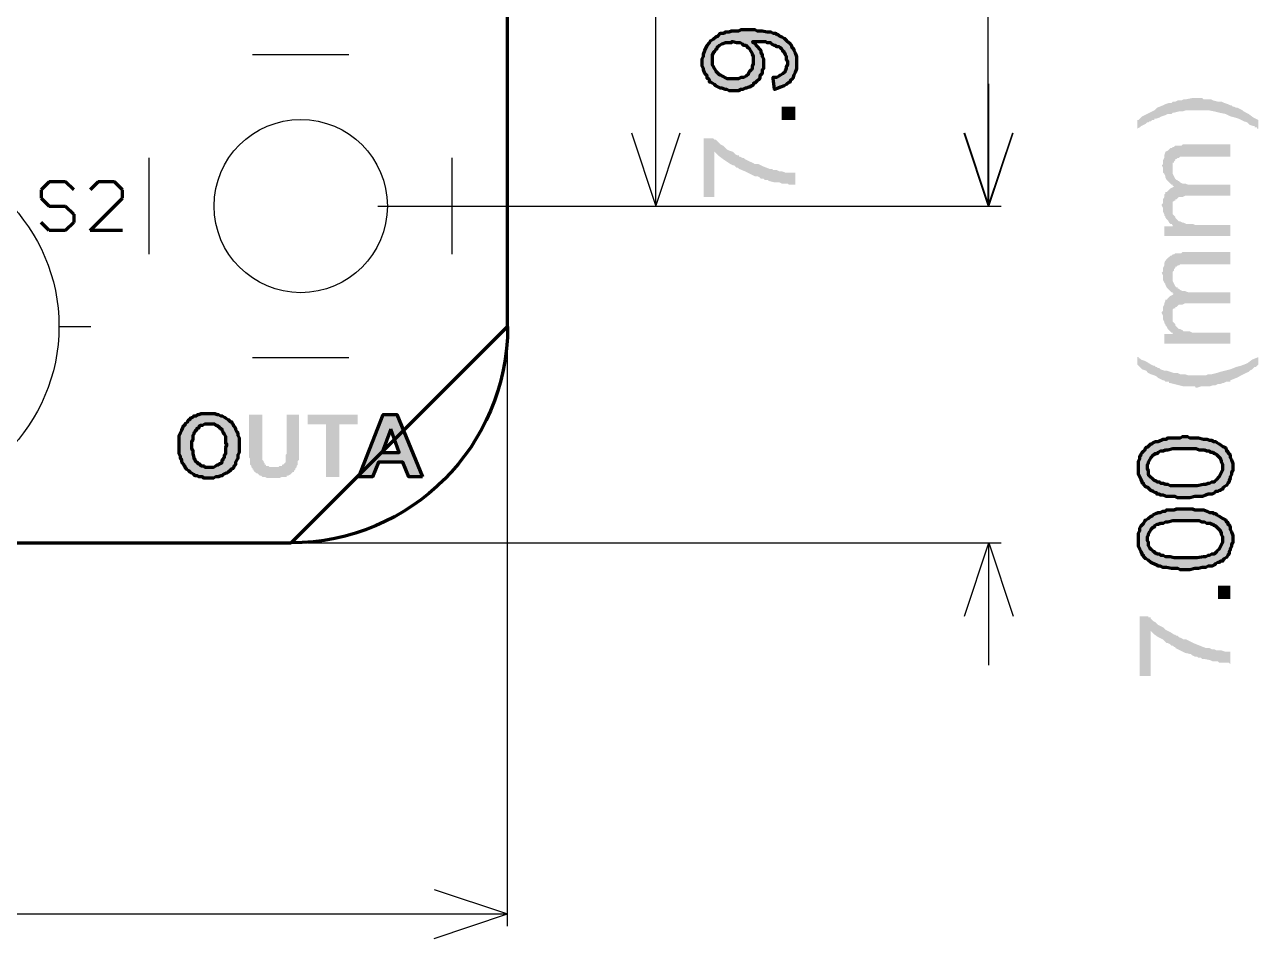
# Model space of a CAD drawing. Header units: millimetres. Extents: x 0.6 to 86.1, y 0.6 to 60.6.
# Drawn here: x 60.41 to 86.05, y 1.98 to 20.96 of the extents above; entities that cross this region are included whole.
import ezdxf

# ---------------------------------------------------------------- set-up
doc = ezdxf.new("R2010")
doc.units = ezdxf.units.MM
doc.layers.add('PDF3_0', color=7, linetype='Continuous')

msp = doc.modelspace()

# ---------------------------------------------------------------- hatches: boundary and pattern name
at = {"layer": 'PDF3_0', "true_color": 0x008000}
h = msp.add_hatch(color=96, dxfattribs=at)
h.paths.add_polyline_path([(74.497, 20.225), (74.497, 20.25), (74.523, 20.301), (74.523, 20.352), (74.548, 20.428), (74.599, 20.53), (74.65, 20.581), (74.676, 20.631), (74.726, 20.657), (74.777, 20.708), (74.828, 20.733), (74.879, 20.784), (74.954, 20.784), (74.98, 20.81), (75.056, 20.81), (75.107, 20.834), (75.26, 20.834), (75.311, 20.86), (75.59, 20.86), (75.641, 20.834), (75.742, 20.834), (75.844, 20.81), (75.92, 20.81), (75.97, 20.784), (76.021, 20.784), (76.047, 20.759), (76.072, 20.759), (76.098, 20.733), (76.148, 20.708), (76.199, 20.682), (76.25, 20.631), (76.301, 20.581), (76.351, 20.53), (76.351, 20.504), (76.402, 20.453), (76.402, 20.428), (76.428, 20.378), (76.453, 20.301), (76.453, 20.047), (76.428, 19.971), (76.402, 19.92), (76.377, 19.844), (76.327, 19.794), (76.327, 19.768), (76.301, 19.768), (76.25, 19.717), (76.199, 19.692), (76.123, 19.666), (76.072, 19.641), (75.996, 19.615), (75.97, 19.844), (75.97, 19.869), (76.047, 19.869), (76.098, 19.895), (76.123, 19.92), (76.174, 19.946), (76.225, 19.997), (76.225, 20.022), (76.25, 20.047), (76.25, 20.098), (76.276, 20.124), (76.276, 20.2), (76.25, 20.225), (76.25, 20.301), (76.225, 20.327), (76.225, 20.352), (76.199, 20.378), (76.199, 20.403), (76.174, 20.403), (76.174, 20.428), (76.148, 20.453), (76.123, 20.479), (76.098, 20.504), (76.047, 20.504), (76.021, 20.53), (75.996, 20.53), (75.945, 20.555), (75.92, 20.581), (75.844, 20.581), (75.818, 20.606), (75.539, 20.606), (75.564, 20.581), (75.59, 20.581), (75.615, 20.53), (75.717, 20.428), (75.717, 20.378), (75.742, 20.352), (75.742, 20.301), (75.767, 20.25), (75.767, 20.047), (75.742, 20.022), (75.742, 19.946), (75.717, 19.92), (75.692, 19.895), (75.692, 19.844), (75.666, 19.818), (75.641, 19.794), (75.59, 19.743), (75.564, 19.743), (75.564, 19.717), (75.539, 19.692), (75.514, 19.692), (75.488, 19.666), (75.463, 19.666), (75.412, 19.641), (75.386, 19.641), (75.335, 19.615), (75.285, 19.615), (75.26, 19.59), (75.056, 19.59), (75.005, 19.615), (74.98, 19.615), (74.903, 19.641), (74.879, 19.641), (74.777, 19.692), (74.751, 19.717), (74.7, 19.743), (74.676, 19.768), (74.65, 19.768), (74.65, 19.818), (74.625, 19.844), (74.599, 19.844), (74.599, 19.895), (74.548, 19.946), (74.523, 20.022), (74.523, 20.047), (74.497, 20.098)])
h.paths.add_polyline_path([(74.7, 20.25), (74.7, 20.2), (74.7, 20.124), (74.726, 20.098), (74.751, 20.047), (74.777, 19.997), (74.853, 19.92), (74.879, 19.92), (74.903, 19.895), (75.005, 19.844), (75.26, 19.844), (75.311, 19.869), (75.361, 19.869), (75.412, 19.895), (75.463, 19.946), (75.463, 19.971), (75.488, 19.997), (75.514, 20.022), (75.539, 20.047), (75.539, 20.098), (75.564, 20.149), (75.564, 20.301), (75.539, 20.352), (75.514, 20.403), (75.488, 20.453), (75.463, 20.479), (75.437, 20.479), (75.437, 20.504), (75.412, 20.53), (75.361, 20.53), (75.335, 20.555), (75.285, 20.581), (75.209, 20.581), (75.132, 20.606), (75.107, 20.606), (75.107, 20.581), (74.98, 20.581), (74.903, 20.555), (74.853, 20.53), (74.802, 20.479), (74.802, 20.453), (74.777, 20.453), (74.751, 20.403), (74.726, 20.378), (74.7, 20.327), (74.7, 20.276)], flags=16)
for points in [[(76.428, 19.26), (76.428, 18.981), (76.148, 18.981), (76.148, 19.26)], [(83.539, 18.981), (83.565, 18.981), (83.59, 19.006), (83.641, 19.057), (83.692, 19.082), (83.743, 19.108), (83.896, 19.184), (83.946, 19.234), (84.073, 19.285), (84.124, 19.311), (84.2, 19.336), (84.251, 19.336), (84.276, 19.362), (84.327, 19.362), (84.378, 19.387), (84.454, 19.387), (84.505, 19.412), (84.556, 19.412), (84.683, 19.437), (84.886, 19.437), (84.912, 19.412), (85.064, 19.412), (85.115, 19.387), (85.216, 19.362), (85.292, 19.362), (85.343, 19.336), (85.419, 19.311), (85.47, 19.285), (85.496, 19.285), (85.521, 19.26), (85.547, 19.26), (85.597, 19.234), (85.622, 19.234), (85.673, 19.209), (85.724, 19.184), (85.75, 19.159), (85.851, 19.108), (85.953, 19.031), (86.054, 18.981), (86.054, 18.802), (86.029, 18.802), (86.029, 18.828), (85.979, 18.828), (85.979, 18.853), (85.953, 18.853), (85.877, 18.879), (85.826, 18.93), (85.75, 18.955), (85.648, 19.006), (85.572, 19.031), (85.47, 19.057), (85.369, 19.108), (85.241, 19.133), (85.14, 19.159), (85.013, 19.184), (84.556, 19.184), (84.48, 19.159), (84.403, 19.159), (84.302, 19.133), (84.276, 19.133), (84.251, 19.108), (84.174, 19.108), (84.124, 19.082), (84.048, 19.057), (83.997, 19.031), (83.921, 19.006), (83.896, 19.006), (83.896, 18.981), (83.845, 18.981), (83.819, 18.955), (83.794, 18.955), (83.768, 18.93), (83.743, 18.93), (83.718, 18.904), (83.616, 18.853), (83.59, 18.828), (83.539, 18.802)], [(74.726, 18.599), (74.751, 18.575), (74.777, 18.575), (74.879, 18.473), (74.929, 18.447), (74.98, 18.396), (75.005, 18.371), (75.056, 18.346), (75.132, 18.32), (75.183, 18.269), (75.234, 18.244), (75.26, 18.244), (75.26, 18.218), (75.285, 18.218), (75.335, 18.193), (75.361, 18.193), (75.386, 18.168), (75.488, 18.117), (75.539, 18.092), (75.59, 18.066), (75.666, 18.066), (75.767, 18.015), (75.895, 17.965), (75.945, 17.965), (75.97, 17.939), (76.047, 17.939), (76.098, 17.914), (76.148, 17.914), (76.225, 17.888), (76.428, 17.888), (76.428, 17.634), (76.301, 17.634), (76.276, 17.66), (76.148, 17.66), (76.098, 17.685), (75.996, 17.685), (75.895, 17.711), (75.869, 17.711), (75.869, 17.736), (75.793, 17.736), (75.767, 17.762), (75.717, 17.762), (75.692, 17.787), (75.641, 17.812), (75.59, 17.812), (75.488, 17.863), (75.386, 17.914), (75.26, 17.965), (75.234, 17.99), (75.209, 17.99), (75.158, 18.041), (75.132, 18.041), (75.082, 18.066), (74.929, 18.168), (74.828, 18.244), (74.751, 18.32), (74.751, 17.38), (74.523, 17.38), (74.523, 18.599)], [(84.073, 18.066), (84.073, 18.092), (84.073, 18.117), (84.073, 18.143), (84.099, 18.193), (84.099, 18.244), (84.124, 18.32), (84.174, 18.346), (84.2, 18.371), (84.225, 18.396), (84.251, 18.396), (84.276, 18.422), (84.302, 18.422), (84.327, 18.447), (84.454, 18.447), (84.48, 18.473), (85.47, 18.473), (85.47, 18.218), (84.429, 18.218), (84.403, 18.193), (84.378, 18.193), (84.352, 18.168), (84.327, 18.168), (84.327, 18.143), (84.302, 18.117), (84.302, 18.092), (84.276, 18.092), (84.276, 17.863), (84.302, 17.812), (84.327, 17.762), (84.352, 17.736), (84.378, 17.736), (84.378, 17.711), (84.403, 17.711), (84.429, 17.685), (84.48, 17.66), (84.531, 17.66), (84.606, 17.634), (85.47, 17.634), (85.47, 17.406), (84.531, 17.406), (84.48, 17.38), (84.403, 17.38), (84.378, 17.355), (84.352, 17.33), (84.327, 17.33), (84.327, 17.304), (84.302, 17.304), (84.276, 17.279), (84.276, 17.025), (84.327, 16.974), (84.327, 16.949), (84.352, 16.923), (84.403, 16.872), (84.429, 16.872), (84.48, 16.847), (84.505, 16.847), (84.556, 16.822), (84.683, 16.822), (84.759, 16.796), (85.47, 16.796), (85.47, 16.567), (84.099, 16.567), (84.099, 16.771), (84.276, 16.771), (84.276, 16.796), (84.251, 16.822), (84.225, 16.822), (84.2, 16.847), (84.174, 16.898), (84.149, 16.923), (84.124, 16.949), (84.124, 16.974), (84.099, 16.999), (84.099, 17.025), (84.073, 17.076), (84.073, 17.152), (84.048, 17.202), (84.048, 17.228), (84.073, 17.253), (84.073, 17.33), (84.099, 17.38), (84.099, 17.431), (84.124, 17.457), (84.124, 17.482), (84.149, 17.482), (84.225, 17.559), (84.276, 17.583), (84.302, 17.609), (84.276, 17.609), (84.276, 17.634), (84.251, 17.634), (84.149, 17.736), (84.124, 17.787), (84.124, 17.812), (84.099, 17.863), (84.073, 17.888), (84.073, 17.99), (84.048, 18.041)], [(84.073, 15.831), (84.073, 15.857), (84.073, 15.908), (84.099, 15.958), (84.099, 16.009), (84.124, 16.06), (84.174, 16.111), (84.2, 16.136), (84.225, 16.161), (84.251, 16.161), (84.276, 16.186), (84.302, 16.186), (84.327, 16.212), (84.454, 16.212), (84.48, 16.237), (85.47, 16.237), (85.47, 15.983), (84.429, 15.983), (84.403, 15.958), (84.378, 15.958), (84.352, 15.933), (84.327, 15.933), (84.327, 15.908), (84.302, 15.882), (84.302, 15.857), (84.276, 15.831), (84.276, 15.628), (84.302, 15.577), (84.327, 15.527), (84.352, 15.501), (84.378, 15.501), (84.378, 15.476), (84.403, 15.476), (84.429, 15.45), (84.48, 15.425), (84.531, 15.425), (84.606, 15.399), (85.47, 15.399), (85.47, 15.171), (84.531, 15.171), (84.48, 15.145), (84.403, 15.145), (84.378, 15.12), (84.352, 15.095), (84.327, 15.095), (84.327, 15.069), (84.302, 15.069), (84.276, 15.044), (84.276, 14.79), (84.327, 14.739), (84.327, 14.714), (84.352, 14.688), (84.403, 14.637), (84.429, 14.637), (84.48, 14.612), (84.505, 14.586), (84.632, 14.586), (84.683, 14.561), (85.47, 14.561), (85.47, 14.332), (84.099, 14.332), (84.099, 14.535), (84.276, 14.535), (84.276, 14.561), (84.251, 14.561), (84.174, 14.637), (84.149, 14.688), (84.124, 14.714), (84.124, 14.739), (84.099, 14.764), (84.099, 14.79), (84.073, 14.841), (84.073, 14.917), (84.048, 14.967), (84.048, 14.993), (84.073, 15.018), (84.073, 15.095), (84.099, 15.145), (84.099, 15.171), (84.124, 15.222), (84.124, 15.247), (84.149, 15.247), (84.225, 15.324), (84.276, 15.348), (84.302, 15.374), (84.276, 15.374), (84.276, 15.399), (84.251, 15.399), (84.149, 15.501), (84.124, 15.551), (84.124, 15.577), (84.099, 15.602), (84.073, 15.653), (84.073, 15.755), (84.048, 15.806)], [(83.539, 14.053), (83.565, 14.053), (83.565, 14.028), (83.59, 14.028), (83.616, 14.002), (83.692, 13.977), (83.743, 13.951), (83.819, 13.901), (83.87, 13.876), (83.896, 13.876), (83.921, 13.85), (83.946, 13.85), (83.971, 13.825), (83.997, 13.825), (84.022, 13.799), (84.099, 13.774), (84.149, 13.774), (84.302, 13.723), (84.378, 13.723), (84.429, 13.698), (84.531, 13.698), (84.606, 13.672), (84.963, 13.672), (85.013, 13.698), (85.089, 13.698), (85.19, 13.723), (85.267, 13.748), (85.369, 13.774), (85.47, 13.799), (85.597, 13.85), (85.699, 13.876), (85.826, 13.926), (85.928, 14.002), (86.054, 14.053), (86.054, 13.901), (86.003, 13.85), (85.979, 13.85), (85.928, 13.799), (85.877, 13.774), (85.851, 13.748), (85.8, 13.723), (85.75, 13.698), (85.597, 13.621), (85.47, 13.57), (85.47, 13.545), (85.394, 13.545), (85.343, 13.519), (85.318, 13.519), (85.267, 13.495), (85.216, 13.495), (85.166, 13.469), (85.115, 13.469), (85.038, 13.444), (84.861, 13.444), (84.784, 13.418), (84.759, 13.418), (84.734, 13.444), (84.505, 13.444), (84.403, 13.469), (84.302, 13.495), (84.2, 13.519), (84.2, 13.545), (84.124, 13.545), (84.099, 13.57), (84.073, 13.57), (83.971, 13.621), (83.946, 13.647), (83.896, 13.672), (83.819, 13.698), (83.768, 13.723), (83.718, 13.774), (83.641, 13.799), (83.539, 13.901)], [(66.115, 12.174), (66.115, 11.92), (66.09, 11.894), (66.09, 11.818), (66.064, 11.793), (66.064, 11.767), (66.04, 11.742), (66.04, 11.716), (66.014, 11.691), (66.014, 11.666), (65.989, 11.666), (65.938, 11.615), (65.887, 11.59), (65.861, 11.59), (65.861, 11.564), (65.76, 11.564), (65.709, 11.539), (65.455, 11.539), (65.405, 11.564), (65.354, 11.564), (65.328, 11.59), (65.303, 11.59), (65.252, 11.641), (65.227, 11.641), (65.201, 11.666), (65.176, 11.691), (65.176, 11.716), (65.15, 11.716), (65.15, 11.742), (65.125, 11.767), (65.125, 11.793), (65.099, 11.818), (65.099, 11.945), (65.074, 11.971), (65.074, 12.86), (65.354, 12.86), (65.354, 11.92), (65.379, 11.894), (65.379, 11.869), (65.405, 11.844), (65.405, 11.818), (65.43, 11.818), (65.43, 11.793), (65.48, 11.793), (65.506, 11.767), (65.683, 11.767), (65.709, 11.793), (65.76, 11.793), (65.76, 11.818), (65.785, 11.818), (65.836, 11.869), (65.836, 12.021), (65.861, 12.047), (65.861, 12.86), (66.115, 12.86)], [(67.335, 12.657), (66.954, 12.657), (66.954, 11.564), (66.675, 11.564), (66.675, 12.657), (66.293, 12.657), (66.293, 12.86), (67.335, 12.86)], [(85.47, 9.304), (85.47, 9.025), (85.216, 9.025), (85.216, 9.304)], [(83.768, 8.668), (83.768, 8.643), (83.819, 8.643), (83.819, 8.618), (83.87, 8.567), (83.921, 8.542), (83.946, 8.516), (83.971, 8.491), (84.073, 8.44), (84.124, 8.39), (84.174, 8.364), (84.225, 8.339), (84.302, 8.288), (84.327, 8.288), (84.352, 8.262), (84.378, 8.262), (84.403, 8.237), (84.454, 8.212), (84.505, 8.186), (84.556, 8.186), (84.606, 8.161), (84.708, 8.11), (84.835, 8.059), (84.963, 8.009), (85.038, 8.009), (85.089, 7.983), (85.14, 7.983), (85.19, 7.958), (85.292, 7.958), (85.369, 7.932), (85.47, 7.932), (85.47, 7.678), (85.445, 7.703), (85.241, 7.703), (85.216, 7.729), (85.115, 7.729), (85.064, 7.754), (84.937, 7.78), (84.886, 7.78), (84.861, 7.805), (84.81, 7.805), (84.784, 7.83), (84.734, 7.83), (84.683, 7.856), (84.657, 7.881), (84.531, 7.907), (84.429, 7.958), (84.327, 8.009), (84.327, 8.033), (84.302, 8.033), (84.276, 8.059), (84.251, 8.059), (84.225, 8.084), (84.174, 8.11), (84.149, 8.11), (84.073, 8.186), (83.971, 8.237), (83.896, 8.288), (83.819, 8.364), (83.819, 7.424), (83.59, 7.424), (83.59, 8.668)]]:
    msp.add_hatch(color=96, dxfattribs=at).paths.add_polyline_path(points, flags=16)
h = msp.add_hatch(color=96, dxfattribs=at)
h.paths.add_polyline_path([(64.261, 12.885), (64.287, 12.885), (64.312, 12.885), (64.363, 12.885), (64.414, 12.86), (64.439, 12.86), (64.49, 12.834), (64.515, 12.834), (64.566, 12.809), (64.592, 12.783), (64.642, 12.758), (64.693, 12.707), (64.719, 12.707), (64.719, 12.682), (64.744, 12.657), (64.744, 12.631), (64.795, 12.58), (64.795, 12.555), (64.821, 12.504), (64.845, 12.479), (64.845, 12.428), (64.871, 12.377), (64.871, 12.072), (64.845, 12.021), (64.845, 11.945), (64.821, 11.92), (64.795, 11.869), (64.795, 11.818), (64.77, 11.793), (64.744, 11.742), (64.693, 11.716), (64.693, 11.691), (64.668, 11.691), (64.642, 11.666), (64.617, 11.641), (64.592, 11.641), (64.541, 11.615), (64.515, 11.59), (64.49, 11.59), (64.439, 11.564), (64.389, 11.564), (64.338, 11.539), (64.134, 11.539), (64.109, 11.564), (64.032, 11.564), (64.008, 11.59), (63.957, 11.59), (63.931, 11.615), (63.88, 11.641), (63.855, 11.666), (63.829, 11.691), (63.779, 11.716), (63.779, 11.742), (63.754, 11.742), (63.754, 11.767), (63.728, 11.793), (63.728, 11.818), (63.677, 11.869), (63.677, 11.92), (63.652, 11.945), (63.652, 11.996), (63.626, 12.047), (63.626, 12.428), (63.652, 12.479), (63.677, 12.529), (63.677, 12.555), (63.703, 12.58), (63.703, 12.606), (63.754, 12.657), (63.754, 12.682), (63.804, 12.707), (63.804, 12.732), (63.829, 12.758), (63.855, 12.758), (63.855, 12.783), (63.906, 12.809), (63.931, 12.834), (63.982, 12.834), (64.008, 12.86), (64.032, 12.86), (64.083, 12.885)])
h.paths.add_polyline_path([(64.236, 12.657), (64.211, 12.657), (64.16, 12.657), (64.109, 12.631), (64.058, 12.631), (64.032, 12.606), (64.032, 12.58), (64.008, 12.58), (63.982, 12.555), (63.982, 12.529), (63.957, 12.529), (63.957, 12.504), (63.931, 12.479), (63.931, 12.453), (63.906, 12.428), (63.906, 12.326), (63.88, 12.3), (63.88, 12.148), (63.906, 12.123), (63.906, 12.047), (63.931, 11.971), (63.931, 11.945), (63.957, 11.92), (63.957, 11.894), (63.982, 11.869), (64.008, 11.869), (64.008, 11.844), (64.032, 11.844), (64.083, 11.793), (64.134, 11.793), (64.16, 11.767), (64.338, 11.767), (64.389, 11.793), (64.414, 11.818), (64.439, 11.818), (64.464, 11.844), (64.49, 11.844), (64.515, 11.869), (64.515, 11.92), (64.541, 11.92), (64.541, 11.945), (64.566, 11.971), (64.566, 12.021), (64.592, 12.047), (64.592, 12.174), (64.617, 12.225), (64.617, 12.25), (64.592, 12.25), (64.592, 12.402), (64.566, 12.453), (64.541, 12.479), (64.541, 12.504), (64.515, 12.529), (64.515, 12.555), (64.49, 12.555), (64.49, 12.58), (64.464, 12.58), (64.464, 12.606), (64.439, 12.606), (64.414, 12.631), (64.389, 12.631), (64.363, 12.657), (64.287, 12.657)], flags=16)
h = msp.add_hatch(color=96, dxfattribs=at)
h.paths.add_polyline_path([(68.681, 11.564), (68.401, 11.564), (68.275, 11.869), (67.766, 11.869), (67.64, 11.564), (67.36, 11.564), (67.868, 12.86), (68.147, 12.86)])
h.paths.add_polyline_path([(68.021, 12.555), (67.843, 12.072), (68.198, 12.072)], flags=16)
h = msp.add_hatch(color=96, dxfattribs=at)
h.paths.add_polyline_path([(83.565, 11.818), (83.565, 11.844), (83.565, 11.894), (83.59, 11.945), (83.59, 11.996), (83.616, 12.021), (83.616, 12.047), (83.641, 12.072), (83.667, 12.097), (83.692, 12.123), (83.718, 12.174), (83.768, 12.199), (83.819, 12.25), (83.845, 12.25), (83.87, 12.276), (83.921, 12.3), (83.971, 12.3), (84.073, 12.351), (84.149, 12.351), (84.174, 12.377), (84.429, 12.377), (84.48, 12.402), (84.581, 12.402), (84.632, 12.377), (84.81, 12.377), (84.912, 12.351), (84.987, 12.351), (85.038, 12.326), (85.089, 12.326), (85.115, 12.3), (85.166, 12.3), (85.19, 12.276), (85.241, 12.25), (85.318, 12.199), (85.369, 12.174), (85.394, 12.123), (85.394, 12.097), (85.419, 12.097), (85.419, 12.072), (85.47, 12.021), (85.47, 11.971), (85.496, 11.92), (85.521, 11.844), (85.521, 11.691), (85.496, 11.666), (85.496, 11.615), (85.47, 11.564), (85.47, 11.539), (85.445, 11.488), (85.445, 11.463), (85.419, 11.437), (85.394, 11.386), (85.343, 11.361), (85.318, 11.335), (85.318, 11.31), (85.292, 11.31), (85.267, 11.284), (85.241, 11.284), (85.216, 11.26), (85.166, 11.26), (85.14, 11.234), (85.089, 11.209), (85.013, 11.209), (84.963, 11.183), (84.886, 11.158), (84.734, 11.158), (84.632, 11.132), (84.378, 11.132), (84.327, 11.158), (84.149, 11.158), (84.073, 11.183), (84.022, 11.183), (83.997, 11.209), (83.946, 11.209), (83.946, 11.234), (83.921, 11.234), (83.87, 11.26), (83.819, 11.284), (83.768, 11.335), (83.718, 11.361), (83.667, 11.412), (83.667, 11.437), (83.641, 11.437), (83.641, 11.463), (83.616, 11.513), (83.565, 11.615), (83.565, 11.793)])
h.paths.add_polyline_path([(83.743, 11.767), (83.743, 11.742), (83.768, 11.691), (83.768, 11.615), (83.896, 11.488), (83.921, 11.488), (83.946, 11.463), (83.997, 11.463), (84.022, 11.437), (84.073, 11.437), (84.124, 11.412), (84.174, 11.412), (84.225, 11.386), (84.784, 11.386), (84.912, 11.412), (84.963, 11.412), (85.013, 11.437), (85.038, 11.437), (85.089, 11.463), (85.14, 11.463), (85.166, 11.488), (85.19, 11.513), (85.241, 11.564), (85.292, 11.666), (85.318, 11.716), (85.318, 11.818), (85.292, 11.869), (85.292, 11.894), (85.267, 11.945), (85.19, 12.021), (85.166, 12.047), (85.14, 12.047), (85.115, 12.072), (85.064, 12.072), (85.038, 12.097), (84.987, 12.097), (84.937, 12.123), (84.835, 12.123), (84.759, 12.148), (84.276, 12.148), (84.174, 12.123), (84.124, 12.123), (84.073, 12.097), (84.022, 12.097), (83.971, 12.072), (83.946, 12.047), (83.896, 12.047), (83.896, 12.021), (83.87, 12.021), (83.819, 11.971), (83.794, 11.92), (83.768, 11.869), (83.768, 11.844), (83.743, 11.818), (83.743, 11.793)], flags=16)
h = msp.add_hatch(color=96, dxfattribs=at)
h.paths.add_polyline_path([(83.565, 10.319), (83.565, 10.37), (83.565, 10.396), (83.59, 10.447), (83.59, 10.497), (83.616, 10.548), (83.667, 10.599), (83.692, 10.65), (83.718, 10.675), (83.768, 10.7), (83.819, 10.751), (83.845, 10.751), (83.87, 10.777), (83.921, 10.802), (83.971, 10.828), (84.022, 10.828), (84.073, 10.853), (84.124, 10.853), (84.149, 10.878), (84.302, 10.878), (84.352, 10.904), (84.683, 10.904), (84.734, 10.878), (84.912, 10.878), (84.987, 10.853), (85.038, 10.828), (85.115, 10.828), (85.115, 10.802), (85.166, 10.802), (85.19, 10.777), (85.241, 10.751), (85.318, 10.7), (85.369, 10.675), (85.394, 10.625), (85.419, 10.625), (85.419, 10.574), (85.445, 10.574), (85.47, 10.523), (85.47, 10.472), (85.496, 10.421), (85.521, 10.345), (85.521, 10.193), (85.496, 10.167), (85.496, 10.116), (85.47, 10.065), (85.47, 10.041), (85.445, 10.015), (85.445, 9.964), (85.419, 9.939), (85.394, 9.888), (85.343, 9.862), (85.318, 9.837), (85.318, 9.812), (85.267, 9.812), (85.241, 9.786), (85.216, 9.786), (85.166, 9.761), (85.14, 9.735), (85.089, 9.71), (85.013, 9.71), (84.963, 9.684), (84.886, 9.684), (84.81, 9.659), (84.734, 9.659), (84.632, 9.634), (84.429, 9.634), (84.378, 9.659), (84.251, 9.659), (84.149, 9.684), (84.073, 9.684), (84.022, 9.71), (83.971, 9.71), (83.946, 9.735), (83.921, 9.735), (83.819, 9.786), (83.768, 9.837), (83.718, 9.862), (83.667, 9.913), (83.667, 9.939), (83.641, 9.939), (83.641, 9.964), (83.616, 10.015), (83.59, 10.065), (83.565, 10.116), (83.565, 10.294)])
h.paths.add_polyline_path([(83.743, 10.268), (83.743, 10.244), (83.768, 10.218), (83.768, 10.142), (83.794, 10.091), (83.819, 10.065), (83.845, 10.041), (83.87, 10.015), (83.896, 10.015), (83.896, 9.99), (83.921, 9.99), (83.946, 9.964), (83.997, 9.964), (84.022, 9.939), (84.073, 9.939), (84.124, 9.913), (84.225, 9.913), (84.302, 9.888), (84.784, 9.888), (84.912, 9.913), (84.963, 9.913), (85.013, 9.939), (85.038, 9.939), (85.089, 9.964), (85.14, 9.964), (85.166, 9.99), (85.19, 10.015), (85.216, 10.041), (85.241, 10.065), (85.318, 10.218), (85.318, 10.319), (85.292, 10.37), (85.292, 10.396), (85.267, 10.447), (85.241, 10.472), (85.19, 10.523), (85.166, 10.548), (85.14, 10.548), (85.115, 10.574), (85.089, 10.574), (85.064, 10.599), (84.987, 10.599), (84.937, 10.625), (84.886, 10.625), (84.835, 10.65), (84.276, 10.65), (84.174, 10.625), (84.124, 10.625), (84.073, 10.599), (84.022, 10.599), (83.971, 10.574), (83.946, 10.574), (83.896, 10.548), (83.896, 10.523), (83.87, 10.523), (83.819, 10.472), (83.794, 10.421), (83.768, 10.37), (83.768, 10.345), (83.743, 10.319), (83.743, 10.294)], flags=16)

# ---------------------------------------------------------------- linework, layer by layer
at = {"layer": 'PDF3_0', "color": 216, "lineweight": 70, "true_color": 0x800080}
for points in [[(70.451, 14.692), (70.451, 45.691)], [(70.451, 14.692), (65.952, 10.193)], [(14.952, 10.193), (65.952, 10.193)]]:
    msp.add_lwpolyline(points, dxfattribs=at)
at = {"layer": 'PDF3_0', "color": 96, "true_color": 0x008000}
for points in [[(80.441, 17.192), (80.441, 22.909)], [(73.532, 17.192), (73.532, 21.152)], [(65.151, 20.342), (67.151, 20.342)], [(80.454, 17.192), (80.454, 19.732)], [(73.025, 18.716), (73.532, 17.192)], [(73.532, 17.192), (74.041, 18.716)], [(79.933, 18.716), (80.441, 17.192)], [(79.945, 18.716), (80.454, 17.192)], [(80.441, 17.192), (80.949, 18.716)], [(80.454, 17.192), (80.961, 18.716)], [(63.002, 16.193), (63.002, 18.192)], [(69.302, 16.193), (69.302, 18.192)], [(67.757, 17.192), (73.786, 17.192)], [(67.757, 17.192), (80.695, 17.192)], [(67.757, 17.192), (80.708, 17.192)], [(61.125, 14.692), (61.786, 14.692)], [(70.451, 2.231), (70.451, 14.337)], [(65.151, 14.043), (67.151, 14.043)], [(66.307, 10.193), (80.708, 10.193)], [(79.945, 8.668), (80.454, 10.193)], [(80.454, 10.193), (80.961, 8.668)], [(80.454, 7.653), (80.454, 10.193)], [(68.928, 2.992), (70.451, 2.484)], [(47.219, 2.484), (70.451, 2.484)], [(68.928, 1.976), (70.451, 2.484)]]:
    msp.add_lwpolyline(points, dxfattribs=at)
at = {"layer": 'PDF3_0', "color": 96, "lineweight": 70, "true_color": 0x008000}
for points in [[(74.497, 20.225), (74.497, 20.25), (74.497, 20.25), (74.523, 20.301), (74.523, 20.352), (74.548, 20.428), (74.599, 20.53), (74.65, 20.581), (74.676, 20.631), (74.726, 20.657), (74.777, 20.708), (74.828, 20.733), (74.879, 20.784), (74.954, 20.784), (74.98, 20.81), (75.056, 20.81), (75.107, 20.834), (75.26, 20.834), (75.311, 20.86), (75.59, 20.86), (75.641, 20.834), (75.742, 20.834), (75.844, 20.81), (75.92, 20.81), (75.97, 20.784), (76.021, 20.784), (76.047, 20.759), (76.072, 20.759), (76.098, 20.733), (76.148, 20.708), (76.199, 20.682), (76.25, 20.631), (76.301, 20.581), (76.351, 20.53), (76.351, 20.504), (76.402, 20.453), (76.402, 20.428), (76.428, 20.378), (76.453, 20.301), (76.453, 20.047), (76.428, 19.971), (76.402, 19.92), (76.377, 19.844), (76.327, 19.794), (76.327, 19.768), (76.301, 19.768), (76.25, 19.717), (76.199, 19.692), (76.123, 19.666), (76.072, 19.641), (75.996, 19.615), (75.97, 19.844), (75.97, 19.869), (76.047, 19.869), (76.098, 19.895), (76.123, 19.92), (76.174, 19.946), (76.225, 19.997), (76.225, 20.022), (76.25, 20.047), (76.25, 20.098), (76.276, 20.124), (76.276, 20.2), (76.25, 20.225), (76.25, 20.301), (76.225, 20.327), (76.225, 20.352), (76.199, 20.378), (76.199, 20.403), (76.174, 20.403), (76.174, 20.428), (76.148, 20.453), (76.123, 20.479), (76.098, 20.504), (76.047, 20.504), (76.021, 20.53), (75.996, 20.53), (75.945, 20.555), (75.92, 20.581), (75.844, 20.581), (75.818, 20.606), (75.539, 20.606), (75.564, 20.581), (75.59, 20.581), (75.615, 20.53), (75.717, 20.428), (75.717, 20.378), (75.742, 20.352), (75.742, 20.301), (75.767, 20.25), (75.767, 20.047), (75.742, 20.022), (75.742, 19.946), (75.717, 19.92), (75.692, 19.895), (75.692, 19.844), (75.666, 19.818), (75.641, 19.794), (75.59, 19.743), (75.564, 19.743), (75.564, 19.717), (75.539, 19.692), (75.514, 19.692), (75.488, 19.666), (75.463, 19.666), (75.412, 19.641), (75.386, 19.641), (75.335, 19.615), (75.285, 19.615), (75.26, 19.59), (75.056, 19.59), (75.005, 19.615), (74.98, 19.615), (74.903, 19.641), (74.879, 19.641), (74.777, 19.692), (74.751, 19.717), (74.7, 19.743), (74.676, 19.768), (74.65, 19.768), (74.65, 19.818), (74.625, 19.844), (74.599, 19.844), (74.599, 19.895), (74.548, 19.946), (74.523, 20.022), (74.523, 20.047), (74.497, 20.098), (74.497, 20.225), (74.497, 20.225)], [(64.261, 12.885), (64.287, 12.885), (64.312, 12.885), (64.363, 12.885), (64.414, 12.86), (64.439, 12.86), (64.49, 12.834), (64.515, 12.834), (64.566, 12.809), (64.592, 12.783), (64.642, 12.758), (64.693, 12.707), (64.719, 12.707), (64.719, 12.682), (64.744, 12.657), (64.744, 12.631), (64.795, 12.58), (64.795, 12.555), (64.821, 12.504), (64.845, 12.479), (64.845, 12.428), (64.871, 12.377), (64.871, 12.072), (64.845, 12.021), (64.845, 11.945), (64.821, 11.92), (64.795, 11.869), (64.795, 11.818), (64.77, 11.793), (64.744, 11.742), (64.693, 11.716), (64.693, 11.691), (64.668, 11.691), (64.642, 11.666), (64.617, 11.641), (64.592, 11.641), (64.541, 11.615), (64.515, 11.59), (64.49, 11.59), (64.439, 11.564), (64.389, 11.564), (64.338, 11.539), (64.134, 11.539), (64.109, 11.564), (64.032, 11.564), (64.008, 11.59), (63.957, 11.59), (63.931, 11.615), (63.88, 11.641), (63.855, 11.666), (63.829, 11.691), (63.779, 11.716), (63.779, 11.742), (63.754, 11.742), (63.754, 11.767), (63.728, 11.793), (63.728, 11.818), (63.677, 11.869), (63.677, 11.92), (63.652, 11.945), (63.652, 11.996), (63.626, 12.047), (63.626, 12.428), (63.652, 12.479), (63.677, 12.529), (63.677, 12.555), (63.703, 12.58), (63.703, 12.606), (63.754, 12.657), (63.754, 12.682), (63.804, 12.707), (63.804, 12.732), (63.829, 12.758), (63.855, 12.758), (63.855, 12.783), (63.906, 12.809), (63.931, 12.834), (63.982, 12.834), (64.008, 12.86), (64.032, 12.86), (64.083, 12.885), (64.261, 12.885), (64.261, 12.885)], [(68.681, 11.564), (68.401, 11.564), (68.275, 11.869), (67.766, 11.869), (67.64, 11.564), (67.36, 11.564), (67.868, 12.86), (68.147, 12.86), (68.681, 11.564)], [(83.565, 11.818), (83.565, 11.844), (83.565, 11.894), (83.59, 11.945), (83.59, 11.996), (83.616, 12.021), (83.616, 12.047), (83.641, 12.072), (83.667, 12.097), (83.692, 12.123), (83.718, 12.174), (83.768, 12.199), (83.819, 12.25), (83.845, 12.25), (83.87, 12.276), (83.921, 12.3), (83.971, 12.3), (84.073, 12.351), (84.149, 12.351), (84.174, 12.377), (84.429, 12.377), (84.48, 12.402), (84.581, 12.402), (84.632, 12.377), (84.81, 12.377), (84.912, 12.351), (84.987, 12.351), (85.038, 12.326), (85.089, 12.326), (85.115, 12.3), (85.166, 12.3), (85.19, 12.276), (85.241, 12.25), (85.318, 12.199), (85.369, 12.174), (85.394, 12.123), (85.394, 12.097), (85.419, 12.097), (85.419, 12.072), (85.47, 12.021), (85.47, 11.971), (85.496, 11.92), (85.521, 11.844), (85.521, 11.691), (85.496, 11.666), (85.496, 11.615), (85.47, 11.564), (85.47, 11.539), (85.445, 11.488), (85.445, 11.463), (85.419, 11.437), (85.394, 11.386), (85.343, 11.361), (85.318, 11.335), (85.318, 11.31), (85.292, 11.31), (85.267, 11.284), (85.241, 11.284), (85.216, 11.26), (85.166, 11.26), (85.14, 11.234), (85.089, 11.209), (85.013, 11.209), (84.963, 11.183), (84.886, 11.158), (84.734, 11.158), (84.632, 11.132), (84.378, 11.132), (84.327, 11.158), (84.149, 11.158), (84.073, 11.183), (84.022, 11.183), (83.997, 11.209), (83.946, 11.209), (83.946, 11.234), (83.921, 11.234), (83.87, 11.26), (83.819, 11.284), (83.768, 11.335), (83.718, 11.361), (83.667, 11.412), (83.667, 11.437), (83.641, 11.437), (83.641, 11.463), (83.616, 11.513), (83.565, 11.615), (83.565, 11.793), (83.565, 11.818)], [(83.565, 10.319), (83.565, 10.37), (83.565, 10.396), (83.59, 10.447), (83.59, 10.497), (83.616, 10.548), (83.667, 10.599), (83.692, 10.65), (83.718, 10.675), (83.768, 10.7), (83.819, 10.751), (83.845, 10.751), (83.87, 10.777), (83.921, 10.802), (83.971, 10.828), (84.022, 10.828), (84.073, 10.853), (84.124, 10.853), (84.149, 10.878), (84.302, 10.878), (84.352, 10.904), (84.683, 10.904), (84.734, 10.878), (84.912, 10.878), (84.987, 10.853), (85.038, 10.828), (85.115, 10.828), (85.115, 10.802), (85.166, 10.802), (85.19, 10.777), (85.241, 10.751), (85.318, 10.7), (85.369, 10.675), (85.394, 10.625), (85.419, 10.625), (85.419, 10.574), (85.445, 10.574), (85.47, 10.523), (85.47, 10.472), (85.496, 10.421), (85.521, 10.345), (85.521, 10.193), (85.496, 10.167), (85.496, 10.116), (85.47, 10.065), (85.47, 10.041), (85.445, 10.015), (85.445, 9.964), (85.419, 9.939), (85.394, 9.888), (85.343, 9.862), (85.318, 9.837), (85.318, 9.812), (85.267, 9.812), (85.241, 9.786), (85.216, 9.786), (85.166, 9.761), (85.14, 9.735), (85.089, 9.71), (85.013, 9.71), (84.963, 9.684), (84.886, 9.684), (84.81, 9.659), (84.734, 9.659), (84.632, 9.634), (84.429, 9.634), (84.378, 9.659), (84.251, 9.659), (84.149, 9.684), (84.073, 9.684), (84.022, 9.71), (83.971, 9.71), (83.946, 9.735), (83.921, 9.735), (83.819, 9.786), (83.768, 9.837), (83.718, 9.862), (83.667, 9.913), (83.667, 9.939), (83.641, 9.939), (83.641, 9.964), (83.616, 10.015), (83.59, 10.065), (83.565, 10.116), (83.565, 10.294), (83.565, 10.319)]]:
    msp.add_lwpolyline(points, close=True, dxfattribs=at)
for points in [[(74.7, 20.25), (74.7, 20.2), (74.7, 20.2), (74.7, 20.124), (74.726, 20.098), (74.751, 20.047), (74.777, 19.997), (74.853, 19.92), (74.879, 19.92), (74.903, 19.895), (75.005, 19.844), (75.26, 19.844), (75.311, 19.869), (75.361, 19.869), (75.412, 19.895), (75.463, 19.946), (75.463, 19.971), (75.488, 19.997), (75.514, 20.022), (75.539, 20.047), (75.539, 20.098), (75.564, 20.149), (75.564, 20.301), (75.539, 20.352), (75.514, 20.403), (75.488, 20.453), (75.463, 20.479), (75.437, 20.479), (75.437, 20.504), (75.412, 20.53), (75.361, 20.53), (75.335, 20.555), (75.285, 20.581), (75.209, 20.581), (75.132, 20.606), (75.107, 20.606), (75.107, 20.581), (74.98, 20.581), (74.903, 20.555), (74.853, 20.53), (74.802, 20.479), (74.802, 20.453), (74.777, 20.453), (74.751, 20.403), (74.726, 20.378), (74.7, 20.327), (74.7, 20.276), (74.7, 20.25)], [(60.925, 17.698), (60.756, 17.528)], [(61.264, 17.698), (60.925, 17.698)], [(61.434, 17.528), (61.264, 17.698)], [(61.941, 17.698), (61.772, 17.528)], [(62.279, 17.698), (61.941, 17.698)], [(62.449, 17.528), (62.279, 17.698)], [(60.756, 17.528), (60.756, 17.359)], [(62.449, 17.359), (62.449, 17.528)], [(60.756, 17.359), (60.925, 17.19)], [(60.925, 17.19), (61.264, 17.19)], [(61.264, 17.19), (61.434, 17.021)], [(61.772, 16.682), (62.449, 17.359)], [(61.434, 17.021), (61.434, 16.851)], [(60.925, 16.682), (60.756, 16.851)], [(61.264, 16.682), (60.925, 16.682)], [(61.434, 16.851), (61.264, 16.682)], [(62.449, 16.682), (61.772, 16.682)], [(64.236, 12.657), (64.236, 12.657), (64.211, 12.657), (64.211, 12.657), (64.16, 12.657), (64.109, 12.631), (64.058, 12.631), (64.032, 12.606), (64.032, 12.58), (64.008, 12.58), (63.982, 12.555), (63.982, 12.529), (63.957, 12.529), (63.957, 12.504), (63.931, 12.479), (63.931, 12.453), (63.906, 12.428), (63.906, 12.326), (63.88, 12.3), (63.88, 12.148), (63.906, 12.123), (63.906, 12.047), (63.931, 11.971), (63.931, 11.945), (63.957, 11.92), (63.957, 11.894), (63.982, 11.869), (64.008, 11.869), (64.008, 11.844), (64.032, 11.844), (64.083, 11.793), (64.134, 11.793), (64.16, 11.767), (64.338, 11.767), (64.389, 11.793), (64.414, 11.818), (64.439, 11.818), (64.464, 11.844), (64.49, 11.844), (64.515, 11.869), (64.515, 11.92), (64.541, 11.92), (64.541, 11.945), (64.566, 11.971), (64.566, 12.021), (64.592, 12.047), (64.592, 12.174), (64.617, 12.225), (64.617, 12.25), (64.592, 12.25), (64.592, 12.402), (64.566, 12.453), (64.541, 12.479), (64.541, 12.504), (64.515, 12.529), (64.515, 12.555), (64.49, 12.555), (64.49, 12.58), (64.464, 12.58), (64.464, 12.606), (64.439, 12.606), (64.414, 12.631), (64.389, 12.631), (64.363, 12.657), (64.287, 12.657), (64.236, 12.657)], [(68.021, 12.555), (67.843, 12.072), (68.198, 12.072), (68.021, 12.555)], [(83.743, 11.767), (83.743, 11.742), (83.743, 11.742), (83.768, 11.691), (83.768, 11.615), (83.896, 11.488), (83.921, 11.488), (83.946, 11.463), (83.997, 11.463), (84.022, 11.437), (84.073, 11.437), (84.124, 11.412), (84.174, 11.412), (84.225, 11.386), (84.784, 11.386), (84.912, 11.412), (84.963, 11.412), (85.013, 11.437), (85.038, 11.437), (85.089, 11.463), (85.14, 11.463), (85.166, 11.488), (85.19, 11.513), (85.241, 11.564), (85.292, 11.666), (85.318, 11.716), (85.318, 11.818), (85.292, 11.869), (85.292, 11.894), (85.267, 11.945), (85.19, 12.021), (85.166, 12.047), (85.14, 12.047), (85.115, 12.072), (85.064, 12.072), (85.038, 12.097), (84.987, 12.097), (84.937, 12.123), (84.835, 12.123), (84.759, 12.148), (84.276, 12.148), (84.174, 12.123), (84.124, 12.123), (84.073, 12.097), (84.022, 12.097), (83.971, 12.072), (83.946, 12.047), (83.896, 12.047), (83.896, 12.021), (83.87, 12.021), (83.819, 11.971), (83.794, 11.92), (83.768, 11.869), (83.768, 11.844), (83.743, 11.818), (83.743, 11.793), (83.743, 11.767)], [(83.743, 10.268), (83.743, 10.244), (83.743, 10.244), (83.768, 10.218), (83.768, 10.142), (83.794, 10.091), (83.819, 10.065), (83.845, 10.041), (83.87, 10.015), (83.896, 10.015), (83.896, 9.99), (83.921, 9.99), (83.946, 9.964), (83.997, 9.964), (84.022, 9.939), (84.073, 9.939), (84.124, 9.913), (84.225, 9.913), (84.302, 9.888), (84.784, 9.888), (84.912, 9.913), (84.963, 9.913), (85.013, 9.939), (85.038, 9.939), (85.089, 9.964), (85.14, 9.964), (85.166, 9.99), (85.19, 10.015), (85.216, 10.041), (85.241, 10.065), (85.318, 10.218), (85.318, 10.319), (85.292, 10.37), (85.292, 10.396), (85.267, 10.447), (85.241, 10.472), (85.19, 10.523), (85.166, 10.548), (85.14, 10.548), (85.115, 10.574), (85.089, 10.574), (85.064, 10.599), (84.987, 10.599), (84.937, 10.625), (84.886, 10.625), (84.835, 10.65), (84.276, 10.65), (84.174, 10.625), (84.124, 10.625), (84.073, 10.599), (84.022, 10.599), (83.971, 10.574), (83.946, 10.574), (83.896, 10.548), (83.896, 10.523), (83.87, 10.523), (83.819, 10.472), (83.794, 10.421), (83.768, 10.37), (83.768, 10.345), (83.743, 10.319), (83.743, 10.294), (83.743, 10.268)]]:
    msp.add_lwpolyline(points, dxfattribs=at)
at = {"layer": 'PDF3_0', "color": 96, "true_color": 0x008000}
for centre, radius in [((66.152, 17.192), 1.8), ((57.432, 14.692), 3.694)]:
    msp.add_circle(centre, radius, dxfattribs=at)
at = {"layer": 'PDF3_0', "color": 216, "lineweight": 70, "true_color": 0x800080}
for points in [[(70.452, 14.692), (70.452, 12.207), (68.437, 10.193), (65.952, 10.193)], [(65.952, 10.193), (65.952, 10.193), (65.952, 10.193), (65.952, 10.193)]]:
    msp.add_open_spline(points, degree=3, dxfattribs=at)

doc.saveas('drawing.dxf')
